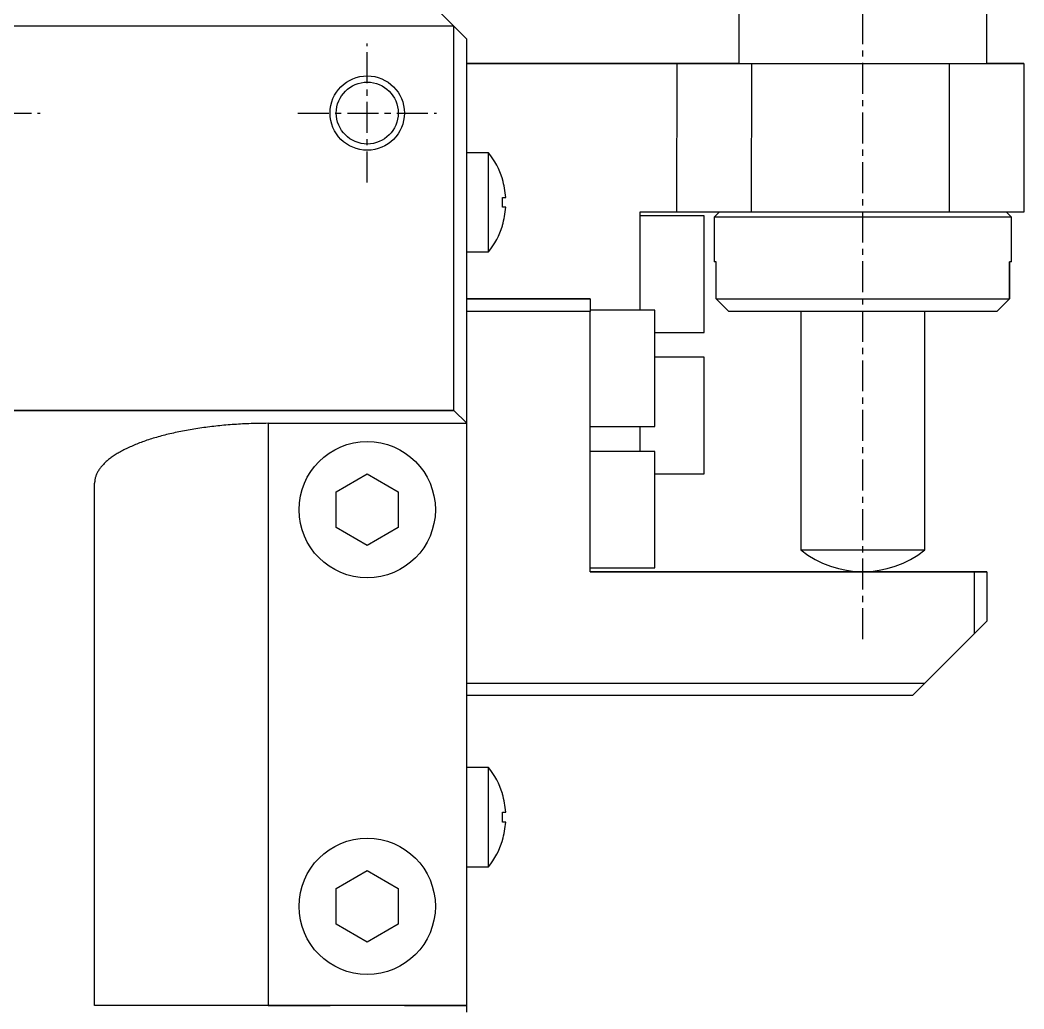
# Model space of a CAD drawing. Extents: x 81 to 317, y 60 to 277.
# Drawn here: x 150.27 to 190.78, y 196.59 to 236.48 of the extents above; entities that cross this region are included whole.
import ezdxf

# ---------------------------------------------------------------- set-up
doc = ezdxf.new("R2010")
doc.units = 0
doc.linetypes.add('CENTER', pattern=[2, 1.25, -0.25, 0.25, -0.25])
doc.layers.get('0').update_dxf_attribs({"linetype": 'CONTINUOUS'})
doc.layers.add('CENTER', color=1, linetype='CENTER')

msp = doc.modelspace()

# ---------------------------------------------------------------- linework, layer by layer
at = {"color": 7, "linetype": 'CONTINUOUS'}
for p, q in [((179.28, 242.981), (179.28, 234.731)), ((189.28, 234.731), (189.28, 242.981)), ((167.78, 236.231), (167.28, 236.731)), ((167.78, 236.231), (128.78, 236.232)), ((167.779, 220.731), (167.78, 236.231)), ((168.28, 235.731), (167.78, 236.231)), ((168.28, 235.731), (168.279, 220.231)), ((176.78, 234.731), (168.28, 234.731)), ((168.28, 234.731), (176.78, 234.731)), ((176.779, 228.731), (176.78, 234.731)), ((176.78, 234.731), (179.78, 234.731)), ((179.28, 234.731), (176.78, 234.731)), ((179.78, 234.731), (179.779, 228.731)), ((179.78, 234.731), (187.78, 234.731)), ((187.779, 228.731), (187.78, 234.731)), ((187.78, 234.731), (190.78, 234.731)), ((190.78, 234.731), (189.28, 234.731)), ((190.78, 234.731), (190.779, 228.731)), ((169.177, 231.131), (168.279, 231.131)), ((169.177, 227.131), (169.177, 231.131)), ((169.735, 230.06), (169.735, 230.081)), ((169.735, 228.931), (169.735, 229.331)), ((169.735, 229.331), (169.866, 229.331)), ((169.866, 228.931), (169.735, 228.931)), ((175.279, 228.731), (175.279, 224.781)), ((176.779, 228.731), (175.279, 228.731)), ((177.879, 228.581), (175.279, 228.581)), ((179.779, 228.731), (176.779, 228.731)), ((177.879, 223.881), (177.879, 228.581)), ((178.479, 228.731), (178.279, 228.531)), ((190.279, 228.531), (178.279, 228.531)), ((178.279, 228.531), (178.279, 226.731)), ((187.779, 228.731), (179.779, 228.731)), ((190.779, 228.731), (187.779, 228.731)), ((190.279, 228.531), (190.079, 228.731)), ((190.279, 226.731), (190.279, 228.531)), ((169.735, 228.181), (169.735, 228.202)), ((168.279, 227.131), (169.177, 227.131)), ((178.363, 226.731), (178.279, 226.731)), ((178.363, 226.731), (178.279, 226.731)), ((178.363, 225.231), (178.363, 226.731)), ((190.195, 226.731), (190.195, 225.231)), ((190.279, 226.731), (190.195, 226.731)), ((190.195, 225.231), (190.195, 226.731)), ((190.279, 226.731), (190.195, 226.731)), ((168.279, 225.231), (173.279, 225.231)), ((168.779, 225.231), (168.279, 225.231)), ((173.279, 225.231), (168.779, 225.231)), ((173.279, 225.231), (173.279, 224.731)), ((178.363, 225.231), (190.195, 225.231)), ((178.871, 224.731), (178.363, 225.231)), ((190.195, 225.231), (189.688, 224.731)), ((173.279, 224.731), (168.279, 224.731)), ((175.879, 224.781), (173.279, 224.781)), ((173.279, 214.231), (173.279, 224.731)), ((175.879, 220.081), (175.879, 224.781)), ((189.688, 224.731), (178.871, 224.731)), ((179.636, 224.731), (178.871, 224.731)), ((181.779, 224.731), (181.779, 215.108)), ((186.779, 215.108), (186.779, 224.731)), ((189.688, 224.731), (188.923, 224.731)), ((175.879, 223.881), (177.879, 223.881)), ((177.879, 222.881), (175.879, 222.881)), ((177.879, 218.181), (177.879, 222.881)), ((167.779, 220.731), (128.779, 220.732)), ((128.779, 220.732), (167.779, 220.731)), ((167.779, 220.731), (168.279, 220.231)), ((168.279, 220.231), (167.779, 220.731)), ((160.279, 220.215), (168.279, 220.215)), ((168.279, 220.231), (168.279, 220.215)), ((168.279, 220.215), (168.279, 219.231)), ((173.279, 220.081), (175.879, 220.081)), ((175.279, 220.081), (175.279, 219.081)), ((168.279, 219.231), (168.279, 218.231)), ((175.879, 219.081), (173.279, 219.081)), ((175.879, 214.381), (175.879, 219.081)), ((163.029, 217.453), (164.279, 218.174)), ((164.279, 218.174), (165.529, 217.453)), ((168.279, 218.231), (168.279, 218.031)), ((168.279, 218.031), (168.279, 215.231)), ((175.879, 218.181), (177.879, 218.181)), ((153.279, 196.731), (153.279, 217.805)), ((163.029, 216.009), (163.029, 217.453)), ((165.529, 217.453), (165.529, 216.009)), ((164.279, 215.288), (163.029, 216.009)), ((165.529, 216.009), (164.279, 215.288)), ((168.279, 215.231), (168.279, 212.331)), ((181.779, 215.108), (186.779, 215.108)), ((173.279, 214.381), (175.879, 214.381)), ((173.279, 214.231), (184.279, 214.231)), ((188.779, 214.231), (173.279, 214.231)), ((184.279, 214.231), (188.779, 214.231)), ((188.779, 214.231), (189.279, 214.231)), ((189.279, 214.231), (188.779, 214.231)), ((188.779, 211.731), (188.779, 214.231)), ((189.279, 214.231), (189.279, 212.231)), ((168.279, 212.331), (168.279, 209.731)), ((189.279, 212.231), (188.779, 211.731)), ((186.779, 209.731), (188.779, 211.731)), ((168.279, 209.731), (186.779, 209.731)), ((168.279, 209.731), (168.279, 205.331)), ((186.779, 209.731), (186.279, 209.231)), ((186.279, 209.231), (168.279, 209.231)), ((169.177, 206.331), (168.279, 206.331)), ((169.177, 202.331), (169.177, 206.331)), ((168.279, 205.331), (168.279, 203.331)), ((169.735, 205.26), (169.735, 205.281)), ((169.735, 204.131), (169.735, 204.531)), ((169.735, 204.531), (169.866, 204.531)), ((169.866, 204.131), (169.735, 204.131)), ((169.735, 203.381), (169.735, 203.402)), ((168.279, 203.331), (168.279, 196.731)), ((163.029, 201.453), (164.279, 202.174)), ((164.279, 202.174), (165.529, 201.453)), ((168.279, 202.331), (169.177, 202.331)), ((163.029, 200.009), (163.029, 201.453)), ((165.529, 201.453), (165.529, 200.009)), ((164.279, 199.288), (163.029, 200.009)), ((165.529, 200.009), (164.279, 199.288)), ((168.279, 196.731), (153.279, 196.731)), ((160.279, 196.731), (153.279, 196.731)), ((160.279, 196.731), (162.779, 196.731)), ((162.779, 196.731), (162.529, 196.731)), ((162.779, 196.731), (162.529, 196.731)), ((165.779, 196.731), (168.279, 196.731)), ((166.029, 196.731), (165.779, 196.731)), ((166.029, 196.731), (165.779, 196.731)), ((168.279, 196.731), (168.279, 196.456))]:
    msp.add_line(p, q, dxfattribs=at)
at = {"color": 9, "linetype": 'CONTINUOUS'}
msp.add_line((160.279, 220.215), (160.279, 196.731), dxfattribs=at)
at = {"color": 7, "linetype": 'CONTINUOUS'}
msp.add_polyline3d([(160.279, 220.215, 0), (160.193, 220.214, 0), (160.107, 220.214, 0), (160.022, 220.213, 0), (159.936, 220.212, 0), (159.85, 220.21, 0), (159.764, 220.208, 0), (159.679, 220.206, 0), (159.593, 220.203, 0), (159.508, 220.2, 0), (159.422, 220.197, 0), (159.337, 220.193, 0), (159.252, 220.189, 0), (159.167, 220.184, 0), (159.083, 220.179, 0), (158.998, 220.174, 0), (158.914, 220.168, 0), (158.83, 220.162, 0), (158.746, 220.156, 0), (158.662, 220.149, 0), (158.578, 220.142, 0), (158.495, 220.135, 0), (158.412, 220.127, 0), (158.33, 220.119, 0), (158.247, 220.111, 0), (158.165, 220.102, 0), (158.084, 220.093, 0), (158.002, 220.084, 0), (157.921, 220.074, 0), (157.84, 220.064, 0), (157.76, 220.053, 0), (157.68, 220.042, 0), (157.6, 220.031, 0), (157.521, 220.02, 0), (157.443, 220.008, 0), (157.364, 219.996, 0), (157.286, 219.983, 0), (157.209, 219.971, 0), (157.132, 219.957, 0), (157.056, 219.944, 0), (156.98, 219.93, 0), (156.904, 219.916, 0), (156.829, 219.902, 0), (156.755, 219.887, 0), (156.681, 219.872, 0), (156.607, 219.856, 0), (156.534, 219.841, 0), (156.462, 219.825, 0), (156.39, 219.809, 0), (156.319, 219.792, 0), (156.249, 219.775, 0), (156.179, 219.758, 0), (156.109, 219.74, 0), (156.041, 219.723, 0), (155.973, 219.705, 0), (155.905, 219.686, 0), (155.839, 219.668, 0), (155.772, 219.649, 0), (155.707, 219.63, 0), (155.642, 219.61, 0), (155.578, 219.59, 0), (155.515, 219.57, 0), (155.452, 219.55, 0), (155.391, 219.53, 0), (155.33, 219.509, 0), (155.269, 219.488, 0), (155.21, 219.466, 0), (155.151, 219.445, 0), (155.093, 219.423, 0), (155.035, 219.401, 0), (154.979, 219.379, 0), (154.923, 219.356, 0), (154.868, 219.334, 0), (154.814, 219.311, 0), (154.761, 219.287, 0), (154.708, 219.264, 0), (154.657, 219.24, 0), (154.606, 219.216, 0), (154.556, 219.192, 0), (154.507, 219.168, 0), (154.459, 219.144, 0), (154.412, 219.119, 0), (154.365, 219.094, 0), (154.32, 219.069, 0), (154.275, 219.044, 0), (154.231, 219.018, 0), (154.189, 218.993, 0), (154.147, 218.967, 0), (154.106, 218.941, 0), (154.066, 218.915, 0), (154.027, 218.888, 0), (153.989, 218.862, 0), (153.951, 218.835, 0), (153.915, 218.808, 0), (153.88, 218.781, 0), (153.845, 218.754, 0), (153.812, 218.727, 0), (153.78, 218.699, 0), (153.748, 218.672, 0), (153.718, 218.644, 0), (153.688, 218.617, 0), (153.66, 218.589, 0), (153.633, 218.561, 0), (153.606, 218.532, 0), (153.581, 218.504, 0), (153.556, 218.476, 0), (153.533, 218.447, 0), (153.51, 218.419, 0), (153.489, 218.39, 0), (153.469, 218.361, 0), (153.449, 218.333, 0), (153.431, 218.304, 0), (153.414, 218.275, 0), (153.398, 218.246, 0), (153.382, 218.217, 0), (153.368, 218.187, 0), (153.355, 218.158, 0), (153.343, 218.129, 0), (153.332, 218.1, 0), (153.322, 218.07, 0), (153.313, 218.041, 0), (153.305, 218.011, 0), (153.298, 217.982, 0), (153.292, 217.952, 0), (153.288, 217.923, 0), (153.284, 217.893, 0), (153.281, 217.864, 0), (153.28, 217.834, 0), (153.279, 217.805, 0)], dxfattribs=at)
at = {"color": 3, "linetype": 'CONTINUOUS'}
msp.add_circle((164.28, 232.731), 1.5, dxfattribs=at)
at = {"color": 7, "linetype": 'CONTINUOUS'}
for centre, radius in [((164.28, 232.731), 1.25), ((164.279, 216.731), 2.75), ((164.279, 200.731), 2.75)]:
    msp.add_circle(centre, radius, dxfattribs=at)
for centre, radius, start, end in [((166.679, 229.131), 3.2, 17.2689, 38.6811), ((166.679, 229.131), 3.194, 3.5893, 16.9042), ((166.679, 229.131), 3.194, 343.0937, 356.4086), ((166.679, 229.131), 3.2, 321.3167, 342.7289), ((184.279, 218.231), 4, 231.3168, 308.681), ((166.679, 204.331), 3.2, 17.2689, 38.6811), ((166.679, 204.331), 3.194, 3.5893, 16.9042), ((166.679, 204.331), 3.194, 343.0937, 356.4086), ((166.679, 204.331), 3.2, 321.3167, 342.7289)]:
    msp.add_arc(centre, radius, start, end, dxfattribs=at)
at = {"layer": 'CENTER', "color": 1, "linetype": 'CENTER'}
for p, q in [((184.279, 211.506), (184.28, 277.206)), ((164.28, 229.931), (164.28, 235.531)), ((145.48, 232.731), (151.08, 232.731)), ((161.48, 232.731), (167.08, 232.731))]:
    msp.add_line(p, q, dxfattribs=at)

doc.saveas('drawing.dxf')
